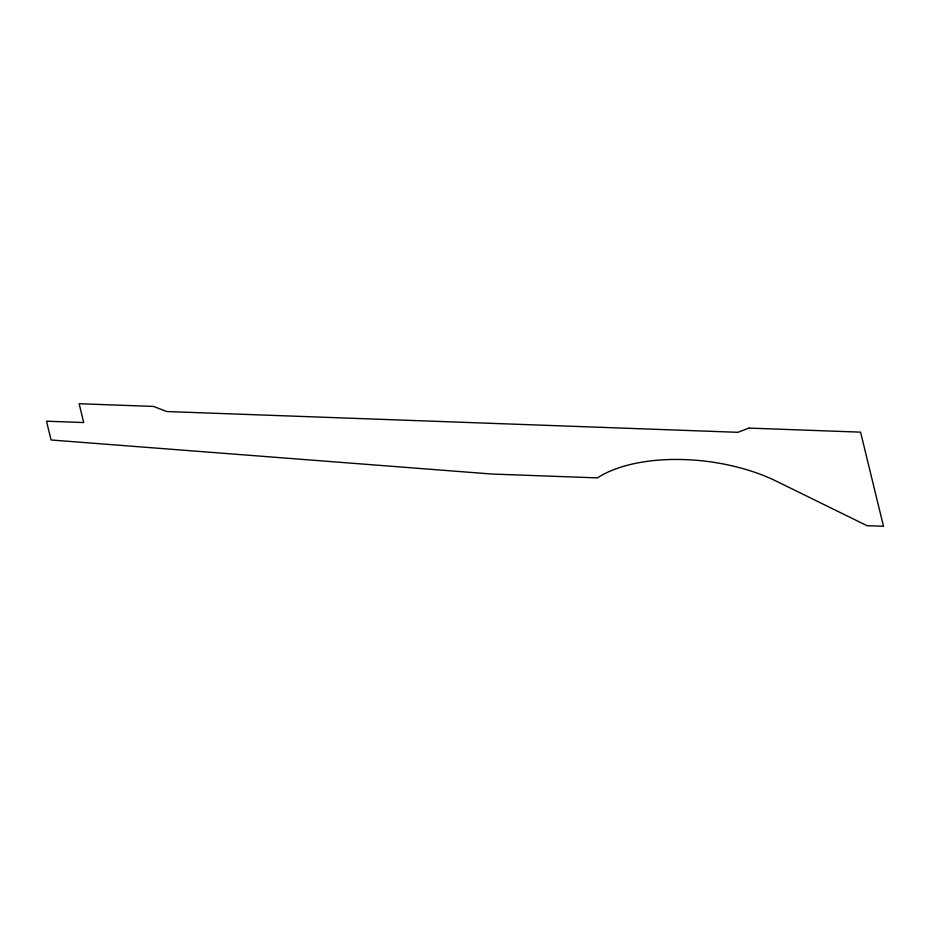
<?xml version="1.0" encoding="UTF-8"?>
<svg xmlns="http://www.w3.org/2000/svg" width="930" height="930" viewBox="0 0 930 930"><rect width="100%" height="100%" fill="white"/><g stroke="black" fill="none" stroke-linecap="round" stroke-linejoin="round"><path stroke-width="1.4" d="M748.941 428.091L737.92 432.311L166.761 411.537L153.555 406.433L79.131 403.725L83.712 422.546L46.5 421.197L51.08 439.983L491.97 474.044L597.409 477.881A123.713 60.357 7.3 0 1 774.306 480.182L867.039 525.683L883.5 526.275L860.576 432.148L748.941 428.091"/></g></svg>
